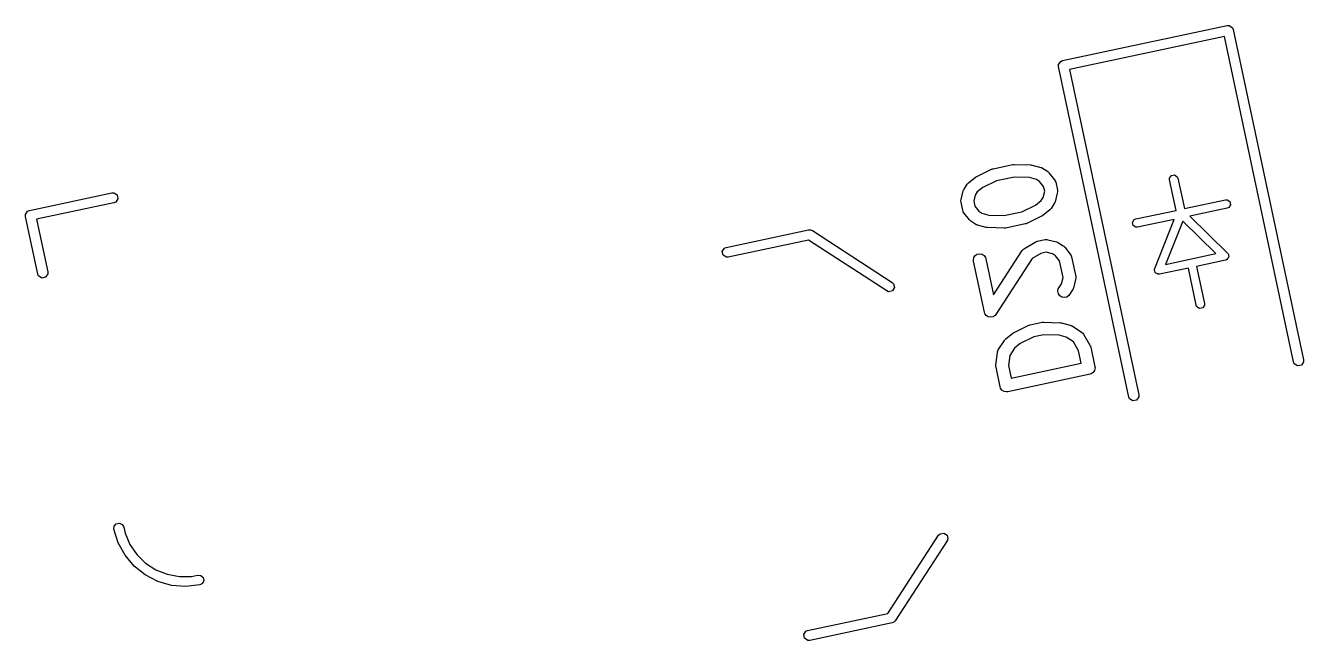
# Model space of a CAD drawing. Extents: x 104 to 228, y -134 to -58.
# Drawn here: x 131.23 to 146.41, y -132 to -124.7 of the extents above; entities that cross this region are included whole.
import ezdxf

# ---------------------------------------------------------------- set-up
doc = ezdxf.new("R2010")
doc.units = 0
doc.layers.add('BLACK', color=7, linetype='CONTINUOUS')

msp = doc.modelspace()

# ---------------------------------------------------------------- linework, layer by layer
at = {"layer": 'BLACK', "linetype": 'CONTINUOUS'}
for p, q in [((143.548706, -125.120794), (145.505002, -124.704971)), ((145.505002, -124.704971), (145.52841, -124.704664)), ((145.52841, -124.704664), (145.566924, -124.729676)), ((145.566924, -124.729676), (145.576165, -124.751185)), ((145.576165, -124.751185), (146.409891, -128.673557)), ((145.471261, -124.834823), (143.632344, -125.225697)), ((146.292513, -128.698507), (145.471261, -124.834823)), ((143.502185, -125.168549), (143.527197, -125.130035)), ((143.502492, -125.191958), (143.502185, -125.168549)), ((144.336218, -129.11433), (143.502492, -125.191958)), ((143.527197, -125.130035), (143.548706, -125.120794)), ((143.632344, -125.225697), (144.453596, -129.08938)), ((142.529753, -126.495644), (142.706166, -126.409463)), ((142.706166, -126.409463), (142.708571, -126.408567)), ((142.708571, -126.408567), (142.709481, -126.407943)), ((142.709481, -126.407943), (142.714753, -126.406267)), ((142.714753, -126.406267), (142.719946, -126.404336)), ((142.719946, -126.404336), (142.721048, -126.404267)), ((142.721048, -126.404267), (142.723494, -126.403491)), ((142.723494, -126.403491), (142.956387, -126.353988)), ((142.956387, -126.353988), (142.958936, -126.353703)), ((142.958936, -126.353703), (142.959971, -126.353317)), ((142.959971, -126.353317), (142.965489, -126.35297)), ((142.965489, -126.35297), (142.970998, -126.352355)), ((142.970998, -126.352355), (142.972085, -126.352556)), ((142.972085, -126.352556), (142.974645, -126.352396)), ((142.974645, -126.352396), (143.170859, -126.359373)), ((143.170859, -126.359373), (143.171994, -126.359525)), ((143.171994, -126.359525), (143.172531, -126.359451)), ((143.172531, -126.359451), (143.178967, -126.360463)), ((143.178967, -126.360463), (143.185431, -126.361333)), ((143.185431, -126.361333), (143.185924, -126.361558)), ((143.185924, -126.361558), (143.187055, -126.361736)), ((143.187055, -126.361736), (143.290112, -126.388513)), ((143.290112, -126.388513), (143.297093, -126.39108)), ((143.297093, -126.39108), (143.299043, -126.391442)), ((143.299043, -126.391442), (143.301412, -126.392669)), ((143.301412, -126.392669), (143.303911, -126.393588)), ((143.303911, -126.393588), (143.305489, -126.39478)), ((143.305489, -126.39478), (143.312099, -126.398203)), ((143.312099, -126.398203), (143.368578, -126.434881)), ((143.368578, -126.434881), (143.374388, -126.439523)), ((143.374388, -126.439523), (143.376124, -126.440483)), ((143.376124, -126.440483), (143.377983, -126.442396)), ((143.377983, -126.442396), (143.380065, -126.444059)), ((142.37984, -126.645043), (142.416518, -126.588564)), ((142.416518, -126.588564), (142.42116, -126.582753)), ((142.42116, -126.582753), (142.42212, -126.581018)), ((142.42212, -126.581018), (142.424033, -126.579158)), ((142.424033, -126.579158), (142.425696, -126.577077)), ((142.425696, -126.577077), (142.427327, -126.575955)), ((142.427327, -126.575955), (142.432663, -126.570769)), ((142.432663, -126.570769), (142.515919, -126.50439)), ((142.515919, -126.50439), (142.516881, -126.503766)), ((142.516881, -126.503766), (142.517239, -126.503362)), ((142.517239, -126.503362), (142.522775, -126.499947)), ((142.522775, -126.499947), (142.528258, -126.496395)), ((142.528258, -126.496395), (142.528778, -126.496245)), ((142.528778, -126.496245), (142.529753, -126.495644)), ((142.763712, -126.548293), (142.602991, -126.626808)), ((142.97854, -126.50263), (142.763712, -126.548293)), ((143.157301, -126.508986), (142.97854, -126.50263)), ((143.240611, -126.530632), (143.157301, -126.508986)), ((143.276674, -126.554052), (143.240611, -126.530632)), ((143.32443, -126.613949), (143.276674, -126.554052)), ((143.380065, -126.444059), (143.381186, -126.44569)), ((143.381186, -126.44569), (143.386372, -126.451025)), ((143.386372, -126.451025), (143.452752, -126.534281)), ((143.452752, -126.534281), (143.460747, -126.54662)), ((143.460747, -126.54662), (143.461493, -126.54921)), ((143.461493, -126.54921), (143.463019, -126.551431)), ((143.463019, -126.551431), (143.467471, -126.565444)), ((143.467471, -126.565444), (143.487272, -126.658601)), ((144.820745, -126.517714), (144.841588, -126.48562)), ((144.821001, -126.537222), (144.820745, -126.517714)), ((144.897928, -126.899136), (144.821001, -126.537222)), ((144.841588, -126.48562), (144.87902, -126.477663)), ((144.87902, -126.477663), (144.911114, -126.498506)), ((144.911114, -126.498506), (144.918815, -126.51643)), ((144.918815, -126.51643), (144.995742, -126.878345)), ((131.277509, -126.89922), (132.255657, -126.691308)), ((132.255657, -126.691308), (132.279066, -126.691002)), ((132.279066, -126.691002), (132.317579, -126.716013)), ((132.317579, -126.716013), (132.327127, -126.760931)), ((142.343372, -126.770088), (142.37015, -126.66703)), ((142.37015, -126.66703), (142.372717, -126.660047)), ((142.372717, -126.660047), (142.373079, -126.658099)), ((142.373079, -126.658099), (142.374305, -126.655731)), ((142.374305, -126.655731), (142.375225, -126.65323)), ((142.375225, -126.65323), (142.376418, -126.651649)), ((142.376418, -126.651649), (142.37984, -126.645043)), ((142.512269, -126.71653), (142.493004, -126.790675)), ((142.535688, -126.680468), (142.512269, -126.71653)), ((142.602991, -126.626808), (142.535688, -126.680468)), ((143.317604, -126.746612), (143.336868, -126.672468)), ((143.336868, -126.672468), (143.32443, -126.613949)), ((143.486501, -126.693054), (143.459724, -126.796113)), ((143.488786, -126.67853), (143.486501, -126.693054)), ((143.487272, -126.658601), (143.488905, -126.673212)), ((143.488905, -126.673212), (143.488413, -126.675861)), ((143.488413, -126.675861), (143.488786, -126.67853)), ((132.280606, -126.808686), (131.361147, -127.004123)), ((132.302116, -126.799445), (132.280606, -126.808686)), ((132.327127, -126.760931), (132.302116, -126.799445)), ((142.340968, -126.78993), (142.341459, -126.78728)), ((142.342601, -126.804542), (142.340968, -126.78993)), ((142.341087, -126.784612), (142.343372, -126.770088)), ((142.341459, -126.78728), (142.341087, -126.784612)), ((142.362402, -126.897699), (142.342601, -126.804542)), ((142.366854, -126.911712), (142.362402, -126.897699)), ((142.493004, -126.790675), (142.505442, -126.849193)), ((142.505442, -126.849193), (142.553198, -126.90909)), ((143.066158, -126.91485), (143.226882, -126.836333)), ((143.226882, -126.836333), (143.294184, -126.782675)), ((143.294184, -126.782675), (143.317604, -126.746612)), ((143.397211, -126.892374), (143.313954, -126.958753)), ((143.402544, -126.887189), (143.397211, -126.892374)), ((143.404179, -126.886066), (143.402544, -126.887189)), ((143.405844, -126.883981), (143.404179, -126.886066)), ((143.407754, -126.882125), (143.405844, -126.883981)), ((143.408712, -126.880391), (143.407754, -126.882125)), ((143.413356, -126.874579), (143.408712, -126.880391)), ((143.450034, -126.8181), (143.413356, -126.874579)), ((143.453453, -126.811495), (143.450034, -126.8181)), ((143.45465, -126.809912), (143.453453, -126.811495)), ((143.455571, -126.807405), (143.45465, -126.809912)), ((143.456795, -126.805043), (143.455571, -126.807405)), ((143.457155, -126.803098), (143.456795, -126.805043)), ((143.459724, -126.796113), (143.457155, -126.803098)), ((144.995742, -126.878345), (145.484816, -126.77439)), ((145.505607, -126.872204), (145.059011, -126.967131)), ((145.484816, -126.77439), (145.504323, -126.774134)), ((145.504323, -126.774134), (145.536418, -126.794977)), ((145.523532, -126.864503), (145.505607, -126.872204)), ((145.544375, -126.832409), (145.523532, -126.864503)), ((145.536418, -126.794977), (145.544375, -126.832409)), ((131.230988, -126.946975), (131.256, -126.908461)), ((131.231295, -126.970384), (131.230988, -126.946975)), ((131.376833, -127.655087), (131.231295, -126.970384)), ((131.256, -126.908461), (131.277509, -126.89922)), ((131.361147, -127.004123), (131.494211, -127.630138)), ((142.36838, -126.913932), (142.366854, -126.911712)), ((142.369126, -126.916522), (142.36838, -126.913932)), ((142.377121, -126.928862), (142.369126, -126.916522)), ((142.4435, -127.012117), (142.377121, -126.928862)), ((142.448684, -127.01745), (142.4435, -127.012117)), ((142.449808, -127.019085), (142.448684, -127.01745)), ((142.451892, -127.02075), (142.449808, -127.019085)), ((142.453749, -127.02266), (142.451892, -127.02075)), ((142.455481, -127.023617), (142.453749, -127.02266)), ((142.461295, -127.028262), (142.455481, -127.023617)), ((142.517774, -127.06494), (142.461295, -127.028262)), ((142.553198, -126.90909), (142.589261, -126.93251)), ((142.589261, -126.93251), (142.672572, -126.954156)), ((142.672572, -126.954156), (142.851333, -126.960512)), ((142.851333, -126.960512), (143.066158, -126.91485)), ((143.300119, -126.967499), (143.123707, -127.05368)), ((143.301093, -126.966898), (143.300119, -126.967499)), ((143.301615, -126.966748), (143.301093, -126.966898)), ((143.307106, -126.963189), (143.301615, -126.966748)), ((143.312634, -126.959781), (143.307106, -126.963189)), ((143.312991, -126.959376), (143.312634, -126.959781)), ((143.313954, -126.958753), (143.312991, -126.959376)), ((144.379868, -127.040809), (144.400711, -127.008715)), ((144.387825, -127.078241), (144.379868, -127.040809)), ((144.400711, -127.008715), (144.418635, -127.001014)), ((144.418635, -127.001014), (144.897928, -126.899136)), ((144.876242, -127.005979), (144.439427, -127.098828)), ((144.644259, -127.589222), (144.876242, -127.005979)), ((144.975971, -127.025817), (144.771707, -127.539369)), ((145.371457, -127.41189), (144.975971, -127.025817)), ((145.059011, -126.967131), (145.508164, -127.405594)), ((139.553613, -127.338112), (140.53176, -127.130201)), ((140.53176, -127.130201), (140.555169, -127.129895)), ((140.555169, -127.129895), (140.576913, -127.13857)), ((140.576913, -127.13857), (141.525761, -127.754758)), ((142.524378, -127.068359), (142.517774, -127.06494)), ((142.525962, -127.069556), (142.524378, -127.068359)), ((142.528468, -127.070477), (142.525962, -127.069556)), ((142.530831, -127.071701), (142.528468, -127.070477)), ((142.532775, -127.072061), (142.530831, -127.071701)), ((142.539761, -127.07463), (142.532775, -127.072061)), ((142.64282, -127.101407), (142.539761, -127.07463)), ((142.643949, -127.101584), (142.64282, -127.101407)), ((142.644443, -127.10181), (142.643949, -127.101584)), ((142.650913, -127.10268), (142.644443, -127.10181)), ((142.657344, -127.103692), (142.650913, -127.10268)), ((142.657879, -127.103617), (142.657344, -127.103692)), ((142.659015, -127.10377), (142.657879, -127.103617)), ((142.855229, -127.110747), (142.659015, -127.10377)), ((142.857788, -127.110586), (142.855229, -127.110747)), ((142.858876, -127.110788), (142.857788, -127.110586)), ((142.864384, -127.110172), (142.858876, -127.110788)), ((142.869903, -127.109826), (142.864384, -127.110172)), ((142.870937, -127.109439), (142.869903, -127.109826)), ((142.873487, -127.109155), (142.870937, -127.109439)), ((143.106379, -127.059652), (142.873487, -127.109155)), ((143.10882, -127.058876), (143.106379, -127.059652)), ((143.109927, -127.058808), (143.10882, -127.058876)), ((143.11513, -127.056871), (143.109927, -127.058808)), ((143.120392, -127.0552), (143.11513, -127.056871)), ((143.1213, -127.054575), (143.120392, -127.0552)), ((143.123707, -127.05368), (143.1213, -127.054575)), ((144.419919, -127.099084), (144.387825, -127.078241)), ((144.439427, -127.098828), (144.419919, -127.099084)), ((139.507092, -127.385867), (139.532104, -127.347353)), ((139.532104, -127.347353), (139.553613, -127.338112)), ((140.5324, -127.252745), (139.578563, -127.45549)), ((141.460405, -127.855398), (140.5324, -127.252745)), ((143.083435, -127.359387), (143.095321, -127.350733)), ((143.095321, -127.350733), (143.225156, -127.274452)), ((143.225156, -127.274452), (143.231911, -127.271328)), ((143.231911, -127.271328), (143.233542, -127.270208)), ((143.233542, -127.270208), (143.236077, -127.269402)), ((143.236077, -127.269402), (143.238501, -127.268282)), ((143.238501, -127.268282), (143.240466, -127.268008)), ((143.240466, -127.268008), (143.247555, -127.265756)), ((143.247555, -127.265756), (143.340712, -127.245955)), ((143.340712, -127.245955), (143.355323, -127.244322)), ((143.355323, -127.244322), (143.357972, -127.244813)), ((143.357972, -127.244813), (143.360642, -127.244441)), ((143.360642, -127.244441), (143.375166, -127.246726)), ((143.375166, -127.246726), (143.478223, -127.273504)), ((143.478223, -127.273504), (143.485205, -127.276071)), ((143.485205, -127.276071), (143.487154, -127.276433)), ((143.487154, -127.276433), (143.489521, -127.277659)), ((143.489521, -127.277659), (143.492023, -127.278579)), ((143.492023, -127.278579), (143.493603, -127.279772)), ((143.493603, -127.279772), (143.50021, -127.283194)), ((143.50021, -127.283194), (143.556689, -127.319872)), ((143.556689, -127.319872), (143.562499, -127.324514)), ((143.562499, -127.324514), (143.564235, -127.325474)), ((143.564235, -127.325474), (143.566094, -127.327387)), ((143.566094, -127.327387), (143.568176, -127.32905)), ((143.568176, -127.32905), (143.569297, -127.330681)), ((143.569297, -127.330681), (143.574483, -127.336016)), ((143.574483, -127.336016), (143.640863, -127.419272)), ((139.51664, -127.430785), (139.507092, -127.385867)), ((139.555154, -127.455797), (139.51664, -127.430785)), ((139.578563, -127.45549), (139.555154, -127.455797)), ((142.489477, -127.488607), (142.49481, -127.459834)), ((142.49111, -127.503219), (142.489477, -127.488607)), ((142.619817, -128.10874), (142.49111, -127.503219)), ((142.49481, -127.459834), (142.510748, -127.435292)), ((142.510748, -127.435292), (142.534865, -127.418717)), ((142.534865, -127.418717), (142.56349, -127.412632)), ((142.56349, -127.412632), (142.592263, -127.417965)), ((142.592263, -127.417965), (142.616805, -127.433903)), ((142.616805, -127.433903), (142.63338, -127.45802)), ((142.63338, -127.45802), (142.637832, -127.472033)), ((142.637832, -127.472033), (142.728893, -127.900443)), ((142.728893, -127.900443), (143.070413, -127.37455)), ((143.18657, -127.471094), (142.756078, -128.133994)), ((143.070413, -127.37455), (143.07959, -127.363063)), ((143.07959, -127.363063), (143.081811, -127.361536)), ((143.081811, -127.361536), (143.083435, -127.359387)), ((143.290645, -127.409947), (143.18657, -127.471094)), ((143.354578, -127.396358), (143.290645, -127.409947)), ((143.428723, -127.415623), (143.354578, -127.396358)), ((143.464785, -127.439043), (143.428723, -127.415623)), ((143.512541, -127.49894), (143.464785, -127.439043)), ((143.55468, -127.697194), (143.512541, -127.49894)), ((143.640863, -127.419272), (143.648858, -127.431611)), ((143.648858, -127.431611), (143.649604, -127.434201)), ((143.649604, -127.434201), (143.65113, -127.436422)), ((143.65113, -127.436422), (143.655582, -127.450435)), ((143.655582, -127.450435), (143.705084, -127.683327)), ((144.771707, -127.539369), (145.371457, -127.41189)), ((145.483633, -127.49028), (145.14128, -127.563048)), ((145.490421, -127.487363), (145.483633, -127.49028)), ((145.492926, -127.487333), (145.490421, -127.487363)), ((145.494684, -127.485531), (145.492926, -127.487333)), ((145.501557, -127.482579), (145.494684, -127.485531)), ((145.509486, -127.470369), (145.501557, -127.482579)), ((145.508164, -127.405594), (145.512343, -127.411688)), ((145.519658, -127.45995), (145.509486, -127.470369)), ((145.512343, -127.411688), (145.514444, -127.413053)), ((145.514444, -127.413053), (145.514967, -127.415515)), ((145.514967, -127.415515), (145.519197, -127.421684)), ((145.519197, -127.421684), (145.519372, -127.43624)), ((145.519372, -127.43624), (145.5224, -127.450485)), ((145.5224, -127.450485), (145.519595, -127.454802)), ((145.519595, -127.454802), (145.519658, -127.45995)), ((131.386074, -127.676597), (131.376833, -127.655087)), ((131.494518, -127.653546), (131.469506, -127.69206)), ((131.494211, -127.630138), (131.494518, -127.653546)), ((144.640724, -127.608408), (144.642079, -127.601051)), ((144.646485, -127.62178), (144.640724, -127.608408)), ((144.641556, -127.598589), (144.64292, -127.596488)), ((144.642079, -127.601051), (144.641556, -127.598589)), ((144.64292, -127.596488), (144.644259, -127.589222)), ((144.649513, -127.636021), (144.646485, -127.62178)), ((144.653829, -127.638824), (144.649513, -127.636021)), ((144.655867, -127.643553), (144.653829, -127.638824)), ((144.669396, -127.648934), (144.655867, -127.643553)), ((144.681607, -127.656864), (144.669396, -127.648934)), ((144.689087, -127.656765), (144.681607, -127.656864)), ((144.691426, -127.657696), (144.689087, -127.656765)), ((144.693726, -127.656704), (144.691426, -127.657696)), ((144.701115, -127.656608), (144.693726, -127.656704)), ((145.043466, -127.583839), (144.701115, -127.656608)), ((145.137027, -128.024006), (145.043466, -127.583839)), ((145.14128, -127.563048), (145.234841, -128.003215)), ((131.424588, -127.701608), (131.386074, -127.676597)), ((131.469506, -127.69206), (131.424588, -127.701608)), ((141.525761, -127.754758), (141.542531, -127.771093)), ((141.542531, -127.771093), (141.552079, -127.816012)), ((143.505368, -127.817609), (143.535416, -127.771338)), ((143.535416, -127.771338), (143.55468, -127.697194)), ((143.704313, -127.71778), (143.677536, -127.820839)), ((143.706598, -127.703256), (143.704313, -127.71778)), ((143.705084, -127.683327), (143.706717, -127.697939)), ((143.706717, -127.697939), (143.706226, -127.700588)), ((143.706226, -127.700588), (143.706598, -127.703256)), ((141.482149, -127.864074), (141.460405, -127.855398)), ((141.527068, -127.854526), (141.482149, -127.864074)), ((141.552079, -127.816012), (141.527068, -127.854526)), ((143.493274, -127.859439), (143.498607, -127.830665)), ((143.499359, -127.888062), (143.493274, -127.859439)), ((143.498607, -127.830665), (143.505368, -127.817609)), ((143.515933, -127.91218), (143.499359, -127.888062)), ((143.540476, -127.928118), (143.515933, -127.91218)), ((143.56925, -127.933451), (143.540476, -127.928118)), ((143.597873, -127.927366), (143.56925, -127.933451)), ((143.621991, -127.910792), (143.597873, -127.927366)), ((143.631168, -127.899305), (143.621991, -127.910792)), ((143.667846, -127.842826), (143.631168, -127.899305)), ((143.671265, -127.836221), (143.667846, -127.842826)), ((143.672462, -127.834638), (143.671265, -127.836221)), ((143.673383, -127.832131), (143.672462, -127.834638)), ((143.674607, -127.829769), (143.673383, -127.832131)), ((143.674967, -127.827824), (143.674607, -127.829769)), ((143.677536, -127.820839), (143.674967, -127.827824)), ((142.624269, -128.122752), (142.619817, -128.10874)), ((145.144728, -128.041931), (145.137027, -128.024006)), ((145.176822, -128.062774), (145.144728, -128.041931)), ((145.214254, -128.054817), (145.176822, -128.062774)), ((145.235097, -128.022722), (145.214254, -128.054817)), ((145.234841, -128.003215), (145.235097, -128.022722)), ((142.63102, -128.132574), (142.624269, -128.122752)), ((142.640843, -128.146869), (142.63102, -128.132574)), ((142.664228, -128.162055), (142.640843, -128.146869)), ((142.665386, -128.162807), (142.664228, -128.162055)), ((142.69416, -128.16814), (142.665386, -128.162807)), ((142.722784, -128.162056), (142.69416, -128.16814)), ((142.737926, -128.151648), (142.722784, -128.162056)), ((142.746901, -128.145481), (142.737926, -128.151648)), ((142.756078, -128.133994), (142.746901, -128.145481)), ((142.972354, -128.348882), (143.148767, -128.262701)), ((143.148767, -128.262701), (143.151172, -128.261805)), ((143.151172, -128.261805), (143.152082, -128.261181)), ((143.152082, -128.261181), (143.157357, -128.259504)), ((143.157357, -128.259504), (143.162547, -128.257574)), ((143.162547, -128.257574), (143.163648, -128.257505)), ((143.163648, -128.257505), (143.166094, -128.256729)), ((143.166094, -128.256729), (143.30583, -128.227027)), ((143.30583, -128.227027), (143.308379, -128.226742)), ((143.308379, -128.226742), (143.309414, -128.226356)), ((143.309414, -128.226356), (143.314932, -128.226009)), ((143.314932, -128.226009), (143.320441, -128.225394)), ((143.320441, -128.225394), (143.321528, -128.225595)), ((143.321528, -128.225595), (143.324088, -128.225435)), ((143.324088, -128.225435), (143.520303, -128.232411)), ((143.520303, -128.232411), (143.521438, -128.232563)), ((143.521438, -128.232563), (143.521975, -128.232489)), ((143.521975, -128.232489), (143.528414, -128.233502)), ((143.528414, -128.233502), (143.534874, -128.234371)), ((143.534874, -128.234371), (143.535366, -128.234595)), ((143.535366, -128.234595), (143.536499, -128.234774)), ((143.536499, -128.234774), (143.639556, -128.261552)), ((143.639556, -128.261552), (143.646538, -128.264119)), ((143.646538, -128.264119), (143.648487, -128.264481)), ((142.875263, -128.424007), (142.958521, -128.357628)), ((142.958521, -128.357628), (142.959481, -128.357005)), ((142.959481, -128.357005), (142.95984, -128.3566)), ((142.95984, -128.3566), (142.965397, -128.353172)), ((142.965397, -128.353172), (142.97086, -128.349633)), ((142.97086, -128.349633), (142.971378, -128.349483)), ((142.971378, -128.349483), (142.972354, -128.348882)), ((143.206312, -128.401531), (143.045591, -128.480046)), ((143.327984, -128.375669), (143.206312, -128.401531)), ((143.506745, -128.382024), (143.327984, -128.375669)), ((143.590056, -128.403671), (143.506745, -128.382024)), ((143.677956, -128.460755), (143.590056, -128.403671)), ((143.648487, -128.264481), (143.650854, -128.265707)), ((143.650854, -128.265707), (143.653356, -128.266627)), ((143.653356, -128.266627), (143.654936, -128.26782)), ((143.654936, -128.26782), (143.661543, -128.271242)), ((143.661543, -128.271242), (143.774501, -128.344598)), ((143.774501, -128.344598), (143.785988, -128.353775)), ((143.785988, -128.353775), (143.787514, -128.355996)), ((143.787514, -128.355996), (143.789664, -128.35762)), ((143.789664, -128.35762), (143.798318, -128.369506)), ((143.798318, -128.369506), (143.874598, -128.49934)), ((142.778511, -128.570464), (142.779002, -128.567817)), ((142.779002, -128.567817), (142.785763, -128.55476)), ((142.785763, -128.55476), (142.859118, -128.441802)), ((142.859118, -128.441802), (142.863763, -128.435987)), ((142.863763, -128.435987), (142.864721, -128.434255)), ((142.864721, -128.434255), (142.866629, -128.432399)), ((142.866629, -128.432399), (142.868295, -128.430315)), ((142.868295, -128.430315), (142.869929, -128.429191)), ((142.869929, -128.429191), (142.875263, -128.424007)), ((142.978289, -128.533705), (142.921205, -128.621607)), ((143.045591, -128.480046), (142.978289, -128.533705)), ((143.739102, -128.564829), (143.677956, -128.460755)), ((143.770481, -128.712457), (143.739102, -128.564829)), ((143.874598, -128.49934), (143.87772, -128.506094)), ((143.87772, -128.506094), (143.878842, -128.507726)), ((143.878842, -128.507726), (143.879648, -128.510264)), ((143.879648, -128.510264), (143.880768, -128.512686)), ((143.880768, -128.512686), (143.881041, -128.514649)), ((143.881041, -128.514649), (143.883294, -128.521739)), ((143.883294, -128.521739), (143.932797, -128.754632)), ((142.757259, -128.736838), (142.774136, -128.587202)), ((142.774136, -128.587202), (142.777207, -128.572824)), ((142.777207, -128.572824), (142.778511, -128.570464)), ((142.921205, -128.621607), (142.907677, -128.741554)), ((142.939056, -128.889181), (143.770481, -128.712457)), ((146.301754, -128.720016), (146.292513, -128.698507)), ((146.410197, -128.696966), (146.385186, -128.73548)), ((146.409891, -128.673557), (146.410197, -128.696966)), ((142.756792, -128.746226), (142.757153, -128.744273)), ((142.757088, -128.74888), (142.756792, -128.746226)), ((142.757051, -128.75154), (142.757088, -128.74888)), ((142.757598, -128.75344), (142.757051, -128.75154)), ((142.757153, -128.744273), (142.757259, -128.736838)), ((142.758425, -128.760837), (142.757598, -128.75344)), ((142.807928, -128.993729), (142.758425, -128.760837)), ((143.875029, -128.843586), (142.896882, -129.051497)), ((142.907677, -128.741554), (142.939056, -128.889181)), ((143.889042, -128.839134), (143.875029, -128.843586)), ((143.913159, -128.822559), (143.889042, -128.839134)), ((143.920093, -128.811881), (143.913159, -128.822559)), ((143.929097, -128.798017), (143.920093, -128.811881)), ((143.93443, -128.769243), (143.929097, -128.798017)), ((143.932797, -128.754632), (143.93443, -128.769243)), ((146.340268, -128.745027), (146.301754, -128.720016)), ((146.385186, -128.73548), (146.340268, -128.745027)), ((142.81238, -129.007742), (142.807928, -128.993729)), ((142.828955, -129.031859), (142.81238, -129.007742)), ((142.853497, -129.047797), (142.828955, -129.031859)), ((142.882271, -129.05313), (142.853497, -129.047797)), ((142.882272, -129.053129), (142.882271, -129.05313)), ((142.896882, -129.051497), (142.882272, -129.053129)), ((144.345459, -129.135839), (144.336218, -129.11433)), ((144.383973, -129.16085), (144.345459, -129.135839)), ((144.428891, -129.151303), (144.383973, -129.16085)), ((144.453902, -129.112789), (144.428891, -129.151303)), ((144.453596, -129.08938), (144.453902, -129.112789)), ((132.280164, -130.683455), (132.280206, -130.683446)), ((132.331219, -130.84413), (132.280164, -130.683455)), ((132.280206, -130.683446), (132.28408, -130.646567)), ((132.28408, -130.646567), (132.308891, -130.619008)), ((132.308891, -130.619008), (132.345163, -130.611296)), ((132.345163, -130.611296), (132.37904, -130.626377)), ((132.37904, -130.626377), (132.397582, -130.65849)), ((132.397582, -130.65849), (132.39754, -130.658499)), ((132.39754, -130.658499), (132.412697, -130.729791)), ((132.412638, -130.991759), (132.331219, -130.84413)), ((132.412697, -130.729791), (132.470245, -130.863722)), ((141.474241, -131.683753), (142.076893, -130.75575)), ((142.177533, -130.821106), (141.561345, -131.769954)), ((142.076893, -130.75575), (142.093228, -130.73898)), ((142.093228, -130.73898), (142.138147, -130.729432)), ((142.138147, -130.729432), (142.176661, -130.754443)), ((142.176661, -130.754443), (142.186209, -130.799362)), ((142.186209, -130.799362), (142.177533, -130.821106)), ((132.521293, -131.120667), (132.412638, -130.991759)), ((132.470245, -130.863722), (132.552815, -130.983852)), ((132.552815, -130.983852), (132.657235, -131.085566)), ((132.653009, -131.225902), (132.521293, -131.120667)), ((132.657235, -131.085566), (132.779491, -131.164955)), ((132.802723, -131.303419), (132.653009, -131.225902)), ((132.779491, -131.164955), (132.914885, -131.218968)), ((132.914885, -131.218968), (133.058215, -131.245531)), ((133.058215, -131.245531), (133.203973, -131.243621)), ((133.203973, -131.243621), (133.275266, -131.228467)), ((133.275266, -131.228467), (133.312145, -131.232343)), ((133.312145, -131.232343), (133.339702, -131.257156)), ((133.347412, -131.293427), (133.33233, -131.327304)), ((133.339702, -131.257156), (133.347412, -131.293427)), ((132.964684, -131.35024), (132.802723, -131.303419)), ((133.132666, -131.364565), (132.964684, -131.35024)), ((133.300216, -131.345844), (133.132666, -131.364565)), ((133.33233, -131.327304), (133.300216, -131.345845)), ((133.300216, -131.345845), (133.300216, -131.345844)), ((140.520402, -131.886499), (141.474241, -131.683753)), ((140.473881, -131.934254), (140.498893, -131.89574)), ((140.498893, -131.89574), (140.520402, -131.886499)), ((141.523499, -131.795965), (140.545352, -132.003877)), ((141.545008, -131.786724), (141.523499, -131.795965)), ((141.54501, -131.786724), (141.545008, -131.786724)), ((141.561345, -131.769954), (141.54501, -131.786724)), ((140.483429, -131.979172), (140.473881, -131.934254)), ((140.521943, -132.004184), (140.483429, -131.979172)), ((140.545352, -132.003877), (140.521943, -132.004184))]:
    msp.add_line(p, q, dxfattribs=at)

doc.saveas('drawing.dxf')
